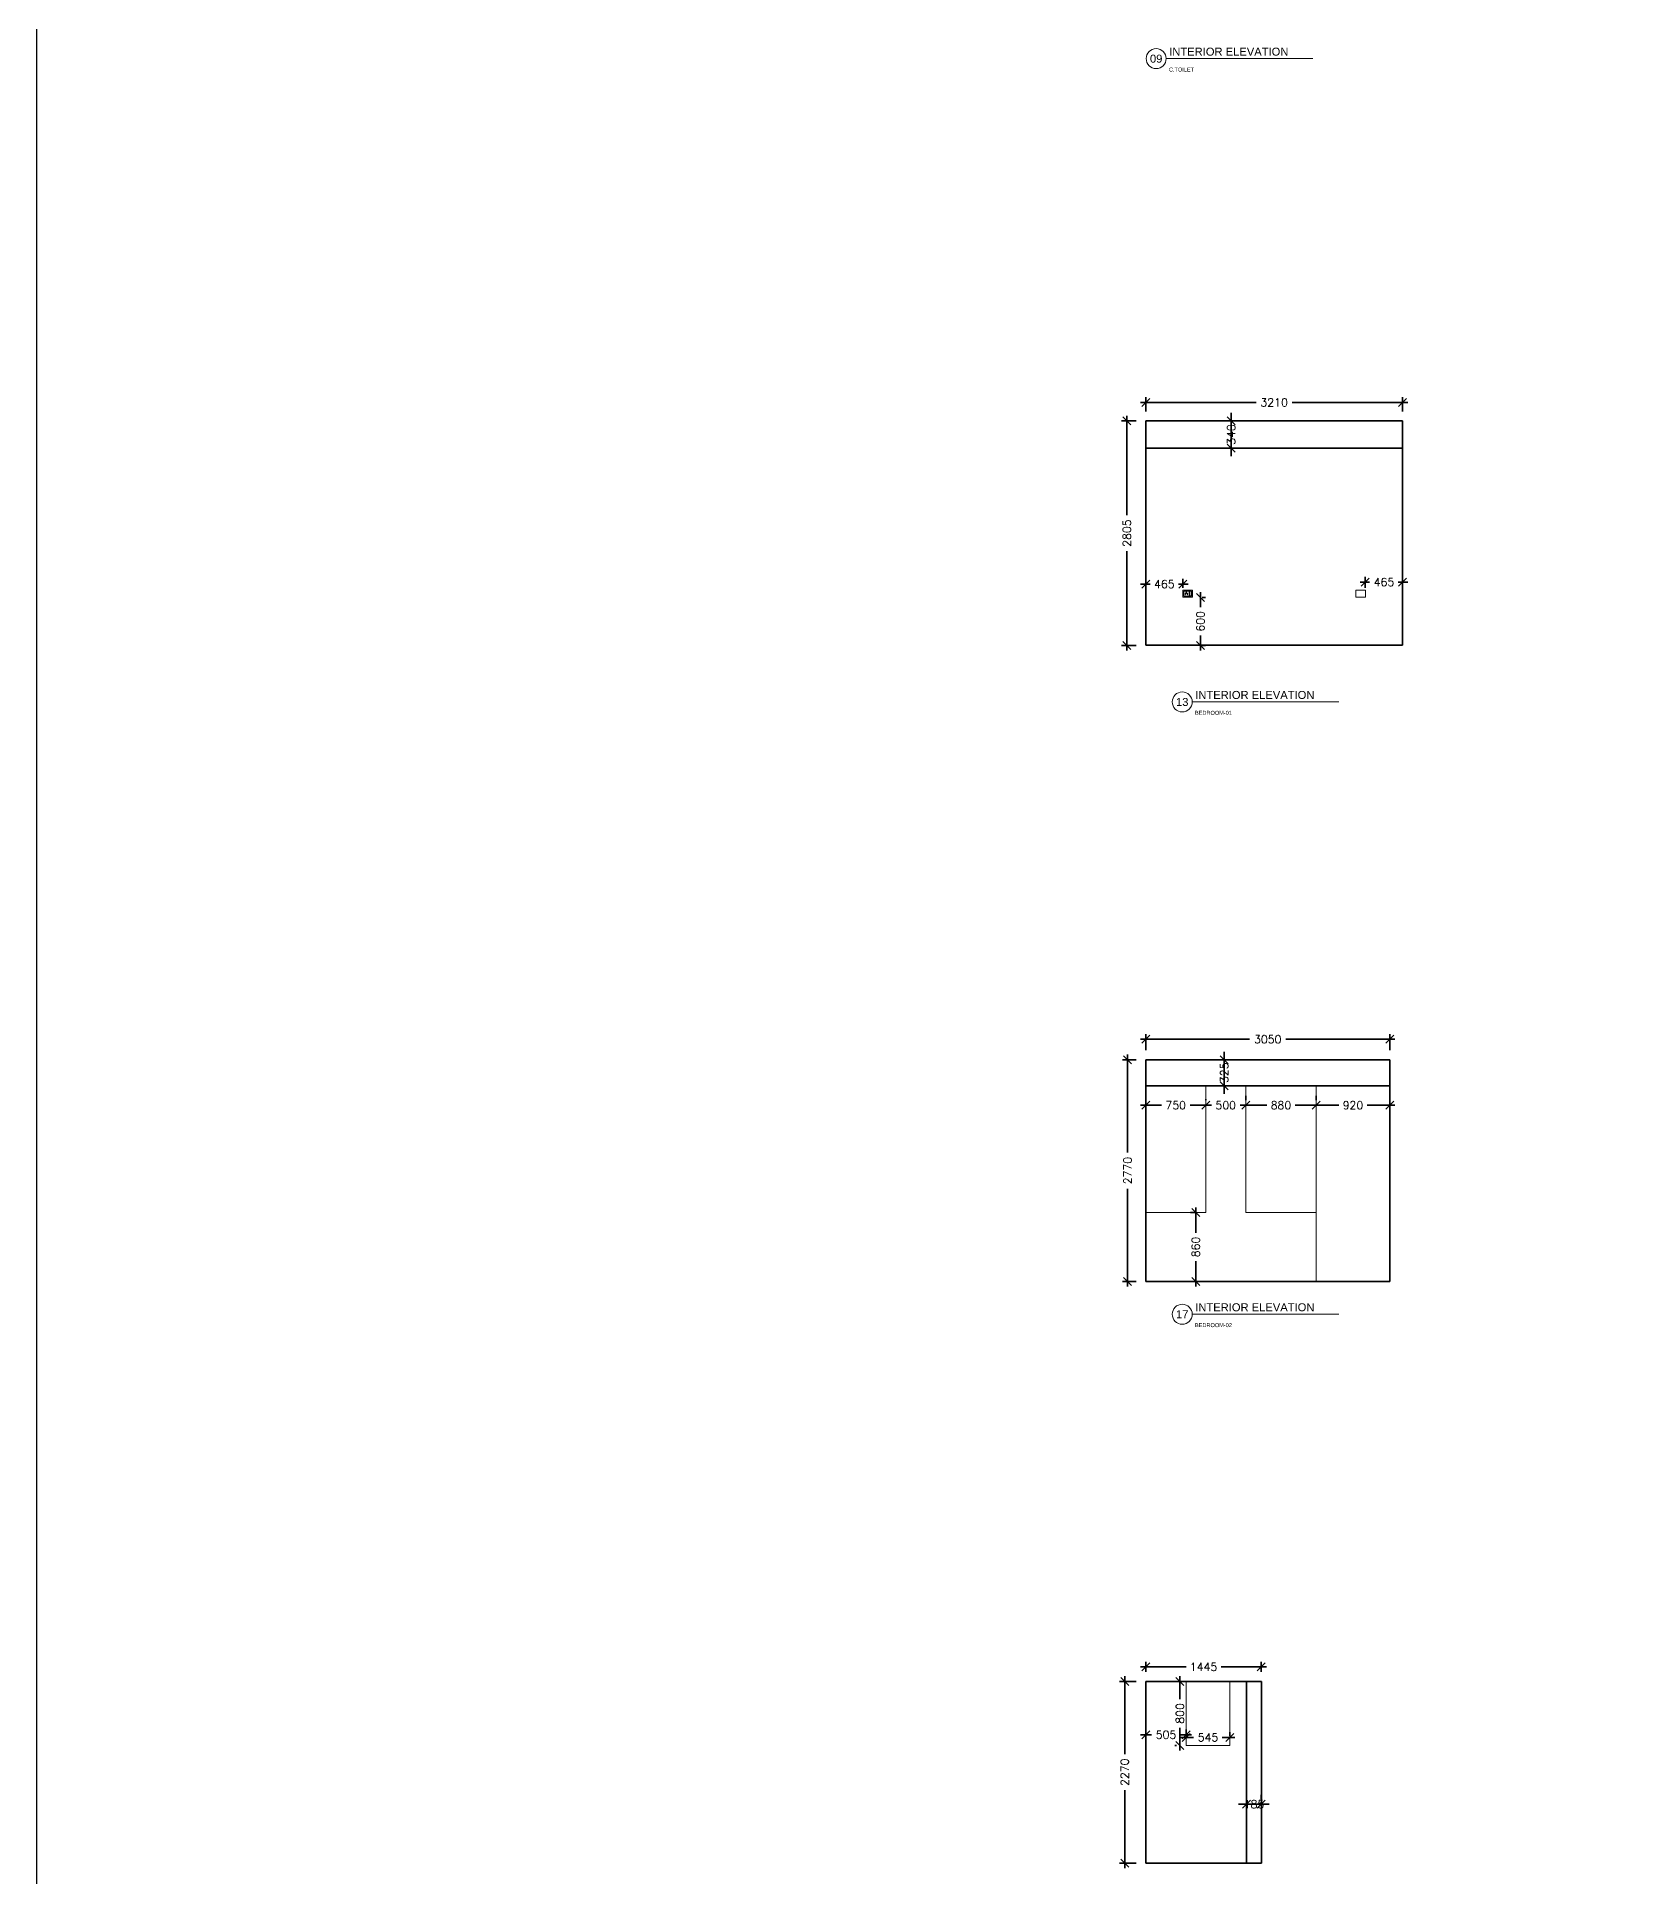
# Model space of a CAD drawing. Header units: millimetres. Extents: x -9330 to 74540, y -13540 to 80317.
# Drawn here: x -9330 to 10427, y 9014 to 32005 of the extents above; entities that cross this region are included whole.
import ezdxf
from ezdxf.enums import TextEntityAlignment as Align

# ---------------------------------------------------------------- set-up
doc = ezdxf.new("R2010")
doc.units = ezdxf.units.MM
for name, color, linetype, lineweight in [('ELIVATION', 255, 'Continuous', 18), ('LS_DR_Door', 34, 'Continuous', 5), ('LS_DR_ELECTRICAL', 1, 'Continuous', 0), ('LS_DR_Elivation', 7, 'Continuous', 35), ('LS_DR_Symbol', 6, 'Continuous', 0), ('LS_DR_Window', 30, 'Continuous', 5)]:
    doc.layers.add(name, color=color, linetype=linetype, lineweight=lineweight)
doc.styles.add('ROMANS', font='romans.shx')
doc.styles.get("Standard").update_dxf_attribs({"font": 'arial.ttf'})
doc.dimstyles.new('MD50', dxfattribs={"dimscale": 50, "dimtxt": 1.9, "dimasz": 1.3, "dimexe": 1.3, "dimexo": 2.38, "dimgap": 1, "dimtad": 1, "dimdec": 0, "dimzin": 3, "dimdsep": 46, "dimtxsty": 'ROMANS', "dimblk": 'OBLIQUE', "dimcen": -1.9, "dimdle": 1.3, "dimclrd": 150, "dimclre": 150, "dimclrt": 256, "dimadec": 0, "dimazin": 0, "dimtfac": 1, "dimtdec": 0, "dimtix": 1, "dimtmove": 2, "dimatfit": 3, "dimfxl": 1, "dimtolj": 1, "dimtzin": 3, "dimarcsym": 0})

# ---------------------------------------------------------------- blocks, each defined once
blk = doc.blocks.new('*U6')
at = {"linetype": 'Continuous'}
blk.add_line((5, 0), (78.33, 0), dxfattribs=at)
blk.add_circle((0, 0), 5, dxfattribs=at)
at = {"color": 7}
blk.add_attdef('88', text='', height=4, dxfattribs=at).set_placement((0, 0), align=Align.MIDDLE_CENTER)
for tag, p, height in [('LABELNAME', (6.5, 1.5), 4), ('DES.LINE.01', (6.37, -3.27), 2), ('DES.LINE.02', (6.37, -6.39), 2)]:
    blk.add_attdef(tag, p, '', height=height, dxfattribs=at)
blk = doc.blocks.new('_Oblique')
at = {"color": 0, "linetype": 'ByBlock', "lineweight": -2}
blk.add_line((-0.5, -0.5), (0.5, 0.5), dxfattribs=at)
blk = doc.blocks.new('*D284')
at = {"layer": 'Defpoints', "color": 0, "ltscale": 0.25, "transparency": 16777216}
for p in [(4533, 27435), (4533, 27204), (7743, 27204)]:
    blk.add_point(p, dxfattribs=at)
at = {"layer": 'LS_DR_Elivation', "color": 5, "ltscale": 0.25, "transparency": 16777216}
for p, q in [((4468, 27435), (5912, 27435)), ((7808, 27435), (6364, 27435))]:
    blk.add_line(p, q, dxfattribs=at)
at = {"layer": 'LS_DR_Elivation', "color": 8, "ltscale": 0.25, "transparency": 16777216}
for p, q in [((4533, 27323), (4533, 27500)), ((7743, 27323), (7743, 27500))]:
    blk.add_line(p, q, dxfattribs=at)
at = {"layer": 'LS_DR_Elivation', "color": 5, "ltscale": 0.25, "transparency": 16777216, "xscale": 100, "yscale": 100, "zscale": 100, "rotation": 180}
blk.add_blockref('_Oblique', (4533, 27435), dxfattribs=at)
at = {"layer": 'LS_DR_Elivation', "color": 5, "ltscale": 0.25, "transparency": 16777216, "xscale": 100, "yscale": 100, "zscale": 100}
blk.add_blockref('_Oblique', (7743, 27435), dxfattribs=at)
at = {"layer": 'LS_DR_Elivation', "color": 1, "ltscale": 0.25, "transparency": 16777216, "insert": (6138, 27435), "char_height": 100, "attachment_point": 5, "style": 'ROMANS'}
blk.add_mtext('\\A1;3210', dxfattribs=at)
blk = doc.blocks.new('*D285')
at = {"layer": 'Defpoints', "color": 0, "ltscale": 0.25, "transparency": 16777216}
for p in [(4533, 27204), (4297, 24399), (4533, 24399)]:
    blk.add_point(p, dxfattribs=at)
at = {"layer": 'LS_DR_Elivation', "color": 8, "ltscale": 0.25, "transparency": 16777216}
for p, q in [((4414, 27204), (4232, 27204)), ((4414, 24399), (4232, 24399))]:
    blk.add_line(p, q, dxfattribs=at)
at = {"layer": 'LS_DR_Elivation', "color": 5, "ltscale": 0.25, "transparency": 16777216}
for p, q in [((4297, 27269), (4297, 26028)), ((4297, 24334), (4297, 25576))]:
    blk.add_line(p, q, dxfattribs=at)
at = {"layer": 'LS_DR_Elivation', "color": 5, "ltscale": 0.25, "transparency": 16777216, "xscale": 100, "yscale": 100, "zscale": 100}
for p, rotation in [((4297, 27204), 90), ((4297, 24399), 270)]:
    blk.add_blockref('_Oblique', p, dxfattribs=dict(at, rotation=rotation))
at = {"layer": 'LS_DR_Elivation', "color": 1, "ltscale": 0.25, "transparency": 16777216, "insert": (4297, 25802), "char_height": 100, "attachment_point": 5, "rotation": 90, "style": 'ROMANS'}
blk.add_mtext('\\A1;2805', dxfattribs=at)
blk = doc.blocks.new('15 amps socket')
at = {"layer": 'ELIVATION', "color": 1}
for p, q in [((27, -46), (30, -46)), ((30, -52), (27, -52)), ((30, -46), (30, -52)), ((52, -46), (49, -46)), ((49, -46), (49, -52)), ((49, -52), (52, -52))]:
    blk.add_line(p, q, dxfattribs=at)
blk.add_lwpolyline([(7, -4), (73, -4), (73, -70), (7, -70)], close=True, dxfattribs=at)
for centre, radius in [((26, -37), 3.64), ((53, -37), 3.04)]:
    blk.add_circle(centre, radius, dxfattribs=at)
for centre, radius, start, end in [((27, -49), 3.35, 85.0209, 274.9791), ((39, -22), 6.07, 298.955, 241.045), ((39, -30), 3.59, 144.944, 35.056), ((52, -49), 3.35, 265.0209, 94.9791)]:
    blk.add_arc(centre, radius, start, end, dxfattribs=at)
blk = doc.blocks.new('SWITCH')
at = {"layer": 'LS_DR_ELECTRICAL', "ltscale": 0.25}
for p, q in [((533533, 100225), (533505, 100225)), ((533505, 100159), (533505, 100225)), ((533533, 100159), (533505, 100159)), ((533529, 100221), (533509, 100221)), ((533509, 100163), (533509, 100221)), ((533529, 100163), (533509, 100163)), ((533529, 100221), (533529, 100163)), ((533533, 100225), (533533, 100159))]:
    blk.add_line(p, q, dxfattribs=at)
blk = doc.blocks.new('*D289')
at = {"layer": 'Defpoints', "color": 0, "ltscale": 0.25, "transparency": 16777216}
for p in [(5602, 27204), (5602, 27204), (5602, 26864)]:
    blk.add_point(p, dxfattribs=at)
at = {"layer": 'LS_DR_Elivation', "color": 8, "ltscale": 0.25, "transparency": 16777216}
for p, q in [((5483, 27204), (5537, 27204)), ((5483, 26864), (5537, 26864))]:
    blk.add_line(p, q, dxfattribs=at)
at = {"layer": 'LS_DR_Elivation', "color": 5, "ltscale": 0.25, "transparency": 16777216}
for p, q in [((5602, 27204), (5602, 27304)), ((5602, 26864), (5602, 27204)), ((5602, 26864), (5602, 26764))]:
    blk.add_line(p, q, dxfattribs=at)
at = {"layer": 'LS_DR_Elivation', "color": 5, "ltscale": 0.25, "transparency": 16777216, "xscale": 100, "yscale": 100, "zscale": 100}
for p, rotation in [((5602, 27204), 270), ((5602, 26864), 90)]:
    blk.add_blockref('_Oblique', p, dxfattribs=dict(at, rotation=rotation))
at = {"layer": 'LS_DR_Elivation', "color": 1, "ltscale": 0.25, "transparency": 16777216, "insert": (5602, 27034), "char_height": 100, "attachment_point": 5, "rotation": 90, "style": 'ROMANS'}
blk.add_mtext('\\A1;340', dxfattribs=at)
blk = doc.blocks.new('*D290')
at = {"layer": 'Defpoints', "color": 0, "ltscale": 0.25, "transparency": 16777216}
for p in [(4533, 25165), (4533, 24999), (4998, 24999)]:
    blk.add_point(p, dxfattribs=at)
at = {"layer": 'LS_DR_Elivation', "color": 5, "ltscale": 0.25, "transparency": 16777216}
for p, q in [((4468, 25165), (4587, 25165)), ((5063, 25165), (4944, 25165))]:
    blk.add_line(p, q, dxfattribs=at)
at = {"layer": 'LS_DR_Elivation', "color": 8, "ltscale": 0.25, "transparency": 16777216}
for p, q in [((4533, 25118), (4533, 25230)), ((4998, 25118), (4998, 25230))]:
    blk.add_line(p, q, dxfattribs=at)
at = {"layer": 'LS_DR_Elivation', "color": 5, "ltscale": 0.25, "transparency": 16777216, "xscale": 100, "yscale": 100, "zscale": 100, "rotation": 180}
blk.add_blockref('_Oblique', (4533, 25165), dxfattribs=at)
at = {"layer": 'LS_DR_Elivation', "color": 5, "ltscale": 0.25, "transparency": 16777216, "xscale": 100, "yscale": 100, "zscale": 100}
blk.add_blockref('_Oblique', (4998, 25165), dxfattribs=at)
at = {"layer": 'LS_DR_Elivation', "color": 1, "ltscale": 0.25, "transparency": 16777216, "insert": (4766, 25165), "char_height": 100, "attachment_point": 5, "style": 'ROMANS'}
blk.add_mtext('\\A1;465', dxfattribs=at)
blk = doc.blocks.new('*D291')
at = {"layer": 'Defpoints', "color": 0, "ltscale": 0.25, "transparency": 16777216}
for p in [(5118, 24999), (5118, 24399), (5217, 24399)]:
    blk.add_point(p, dxfattribs=at)
at = {"layer": 'LS_DR_Elivation', "color": 5, "ltscale": 0.25, "transparency": 16777216}
for p, q in [((5217, 25064), (5217, 24876)), ((5217, 24334), (5217, 24523))]:
    blk.add_line(p, q, dxfattribs=at)
at = {"layer": 'LS_DR_Elivation', "color": 8, "ltscale": 0.25, "transparency": 16777216}
for p, q in [((5237, 24999), (5282, 24999)), ((5237, 24399), (5282, 24399))]:
    blk.add_line(p, q, dxfattribs=at)
at = {"layer": 'LS_DR_Elivation', "color": 5, "ltscale": 0.25, "transparency": 16777216, "xscale": 100, "yscale": 100, "zscale": 100}
for p, rotation in [((5217, 24999), 90), ((5217, 24399), 270)]:
    blk.add_blockref('_Oblique', p, dxfattribs=dict(at, rotation=rotation))
at = {"layer": 'LS_DR_Elivation', "color": 1, "ltscale": 0.25, "transparency": 16777216, "insert": (5217, 24699), "char_height": 100, "attachment_point": 5, "rotation": 90, "style": 'ROMANS'}
blk.add_mtext('\\A1;600', dxfattribs=at)
blk = doc.blocks.new('*D292')
at = {"layer": 'Defpoints', "color": 0, "ltscale": 0.25, "transparency": 16777216}
for p in [(7743, 25190), (7278, 24999), (7743, 24999)]:
    blk.add_point(p, dxfattribs=at)
at = {"layer": 'LS_DR_Elivation', "color": 5, "ltscale": 0.25, "transparency": 16777216}
for p, q in [((7213, 25190), (7332, 25190)), ((7808, 25190), (7689, 25190))]:
    blk.add_line(p, q, dxfattribs=at)
at = {"layer": 'LS_DR_Elivation', "color": 8, "ltscale": 0.25, "transparency": 16777216}
for p, q in [((7278, 25118), (7278, 25255)), ((7743, 25118), (7743, 25255))]:
    blk.add_line(p, q, dxfattribs=at)
at = {"layer": 'LS_DR_Elivation', "color": 5, "ltscale": 0.25, "transparency": 16777216, "xscale": 100, "yscale": 100, "zscale": 100, "rotation": 180}
blk.add_blockref('_Oblique', (7278, 25190), dxfattribs=at)
at = {"layer": 'LS_DR_Elivation', "color": 5, "ltscale": 0.25, "transparency": 16777216, "xscale": 100, "yscale": 100, "zscale": 100}
blk.add_blockref('_Oblique', (7743, 25190), dxfattribs=at)
at = {"layer": 'LS_DR_Elivation', "color": 1, "ltscale": 0.25, "transparency": 16777216, "insert": (7511, 25190), "char_height": 100, "attachment_point": 5, "style": 'ROMANS'}
blk.add_mtext('\\A1;465', dxfattribs=at)
blk = doc.blocks.new('*D279')
at = {"layer": 'Defpoints', "color": 0, "ltscale": 0.25, "transparency": 16777216}
for p in [(7583, 19475), (4533, 19219), (7583, 19219)]:
    blk.add_point(p, dxfattribs=at)
at = {"layer": 'LS_DR_Elivation', "color": 5, "ltscale": 0.25, "transparency": 16777216}
for p, q in [((4468, 19475), (5832, 19475)), ((7648, 19475), (6284, 19475))]:
    blk.add_line(p, q, dxfattribs=at)
at = {"layer": 'LS_DR_Elivation', "color": 8, "ltscale": 0.25, "transparency": 16777216}
for p, q in [((4533, 19338), (4533, 19540)), ((7583, 19338), (7583, 19540))]:
    blk.add_line(p, q, dxfattribs=at)
at = {"layer": 'LS_DR_Elivation', "color": 5, "ltscale": 0.25, "transparency": 16777216, "xscale": 100, "yscale": 100, "zscale": 100, "rotation": 180}
blk.add_blockref('_Oblique', (4533, 19475), dxfattribs=at)
at = {"layer": 'LS_DR_Elivation', "color": 5, "ltscale": 0.25, "transparency": 16777216, "xscale": 100, "yscale": 100, "zscale": 100}
blk.add_blockref('_Oblique', (7583, 19475), dxfattribs=at)
at = {"layer": 'LS_DR_Elivation', "color": 1, "ltscale": 0.25, "transparency": 16777216, "insert": (6058, 19475), "char_height": 100, "attachment_point": 5, "style": 'ROMANS'}
blk.add_mtext('\\A1;3050', dxfattribs=at)
blk = doc.blocks.new('*D280')
at = {"layer": 'Defpoints', "color": 0, "ltscale": 0.25, "transparency": 16777216}
for p in [(4533, 19219), (4306, 16449), (4533, 16449)]:
    blk.add_point(p, dxfattribs=at)
at = {"layer": 'LS_DR_Elivation', "color": 8, "ltscale": 0.25, "transparency": 16777216}
for p, q in [((4414, 19219), (4241, 19219)), ((4414, 16449), (4241, 16449))]:
    blk.add_line(p, q, dxfattribs=at)
at = {"layer": 'LS_DR_Elivation', "color": 5, "ltscale": 0.25, "transparency": 16777216}
for p, q in [((4306, 19284), (4306, 18061)), ((4306, 16384), (4306, 17608))]:
    blk.add_line(p, q, dxfattribs=at)
at = {"layer": 'LS_DR_Elivation', "color": 5, "ltscale": 0.25, "transparency": 16777216, "xscale": 100, "yscale": 100, "zscale": 100}
for p, rotation in [((4306, 19219), 90), ((4306, 16449), 270)]:
    blk.add_blockref('_Oblique', p, dxfattribs=dict(at, rotation=rotation))
at = {"layer": 'LS_DR_Elivation', "color": 1, "ltscale": 0.25, "transparency": 16777216, "insert": (4306, 17834), "char_height": 100, "attachment_point": 5, "rotation": 90, "style": 'ROMANS'}
blk.add_mtext('\\A1;2770', dxfattribs=at)
blk = doc.blocks.new('*D246')
at = {"layer": 'Defpoints', "color": 0, "ltscale": 0.25, "transparency": 16777216}
for p in [(5515, 19219), (5515, 19219), (5515, 18894)]:
    blk.add_point(p, dxfattribs=at)
at = {"layer": 'LS_DR_Elivation', "color": 5, "ltscale": 0.25, "transparency": 16777216}
for p, q in [((5515, 19219), (5515, 19319)), ((5515, 18894), (5515, 19219)), ((5515, 18894), (5515, 18794))]:
    blk.add_line(p, q, dxfattribs=at)
at = {"layer": 'LS_DR_Elivation', "color": 8, "ltscale": 0.25, "transparency": 16777216}
for p, q in [((5396, 19219), (5450, 19219)), ((5396, 18894), (5450, 18894))]:
    blk.add_line(p, q, dxfattribs=at)
at = {"layer": 'LS_DR_Elivation', "color": 5, "ltscale": 0.25, "transparency": 16777216, "xscale": 100, "yscale": 100, "zscale": 100}
for p, rotation in [((5515, 19219), 270), ((5515, 18894), 90)]:
    blk.add_blockref('_Oblique', p, dxfattribs=dict(at, rotation=rotation))
at = {"layer": 'LS_DR_Elivation', "color": 1, "ltscale": 0.25, "transparency": 16777216, "insert": (5515, 19057), "char_height": 100, "attachment_point": 5, "rotation": 90, "style": 'ROMANS'}
blk.add_mtext('\\A1;325', dxfattribs=at)
blk = doc.blocks.new('*D247')
at = {"layer": 'Defpoints', "color": 0, "ltscale": 0.25, "transparency": 16777216}
for p in [(5283, 18651), (4533, 18608), (5283, 18608)]:
    blk.add_point(p, dxfattribs=at)
at = {"layer": 'LS_DR_Elivation', "color": 5, "ltscale": 0.25, "transparency": 16777216}
for p, q in [((4468, 18651), (4730, 18651)), ((5348, 18651), (5087, 18651))]:
    blk.add_line(p, q, dxfattribs=at)
at = {"layer": 'LS_DR_Elivation', "color": 8, "ltscale": 0.25, "transparency": 16777216}
for p, q in [((4533, 18727), (4533, 18716)), ((5283, 18727), (5283, 18716))]:
    blk.add_line(p, q, dxfattribs=at)
at = {"layer": 'LS_DR_Elivation', "color": 5, "ltscale": 0.25, "transparency": 16777216, "xscale": 100, "yscale": 100, "zscale": 100, "rotation": 180}
blk.add_blockref('_Oblique', (4533, 18651), dxfattribs=at)
at = {"layer": 'LS_DR_Elivation', "color": 5, "ltscale": 0.25, "transparency": 16777216, "xscale": 100, "yscale": 100, "zscale": 100}
blk.add_blockref('_Oblique', (5283, 18651), dxfattribs=at)
at = {"layer": 'LS_DR_Elivation', "color": 1, "ltscale": 0.25, "transparency": 16777216, "insert": (4908, 18651), "char_height": 100, "attachment_point": 5, "style": 'ROMANS'}
blk.add_mtext('\\A1;750', dxfattribs=at)
blk = doc.blocks.new('*D248')
at = {"layer": 'Defpoints', "color": 0, "ltscale": 0.25, "transparency": 16777216}
for p in [(5783, 18651), (5783, 18651), (5283, 18608)]:
    blk.add_point(p, dxfattribs=at)
at = {"layer": 'LS_DR_Elivation', "color": 5, "ltscale": 0.25, "transparency": 16777216}
for p, q in [((5218, 18651), (5355, 18651)), ((5848, 18651), (5712, 18651))]:
    blk.add_line(p, q, dxfattribs=at)
at = {"layer": 'LS_DR_Elivation', "color": 8, "ltscale": 0.25, "transparency": 16777216}
for p, q in [((5283, 18727), (5283, 18716)), ((5783, 18770), (5783, 18716))]:
    blk.add_line(p, q, dxfattribs=at)
at = {"layer": 'LS_DR_Elivation', "color": 5, "ltscale": 0.25, "transparency": 16777216, "xscale": 100, "yscale": 100, "zscale": 100, "rotation": 180}
blk.add_blockref('_Oblique', (5283, 18651), dxfattribs=at)
at = {"layer": 'LS_DR_Elivation', "color": 5, "ltscale": 0.25, "transparency": 16777216, "xscale": 100, "yscale": 100, "zscale": 100}
blk.add_blockref('_Oblique', (5783, 18651), dxfattribs=at)
at = {"layer": 'LS_DR_Elivation', "color": 1, "ltscale": 0.25, "transparency": 16777216, "insert": (5533, 18651), "char_height": 100, "attachment_point": 5, "style": 'ROMANS'}
blk.add_mtext('\\A1;500', dxfattribs=at)
blk = doc.blocks.new('*D249')
at = {"layer": 'Defpoints', "color": 0, "ltscale": 0.25, "transparency": 16777216}
for p in [(5783, 18651), (6663, 18651), (6663, 18651)]:
    blk.add_point(p, dxfattribs=at)
at = {"layer": 'LS_DR_Elivation', "color": 5, "ltscale": 0.25, "transparency": 16777216}
for p, q in [((5718, 18651), (6045, 18651)), ((6728, 18651), (6402, 18651))]:
    blk.add_line(p, q, dxfattribs=at)
at = {"layer": 'LS_DR_Elivation', "color": 8, "ltscale": 0.25, "transparency": 16777216}
for p, q in [((5783, 18770), (5783, 18716)), ((6663, 18770), (6663, 18716))]:
    blk.add_line(p, q, dxfattribs=at)
at = {"layer": 'LS_DR_Elivation', "color": 5, "ltscale": 0.25, "transparency": 16777216, "xscale": 100, "yscale": 100, "zscale": 100, "rotation": 180}
blk.add_blockref('_Oblique', (5783, 18651), dxfattribs=at)
at = {"layer": 'LS_DR_Elivation', "color": 5, "ltscale": 0.25, "transparency": 16777216, "xscale": 100, "yscale": 100, "zscale": 100}
blk.add_blockref('_Oblique', (6663, 18651), dxfattribs=at)
at = {"layer": 'LS_DR_Elivation', "color": 1, "ltscale": 0.25, "transparency": 16777216, "insert": (6223, 18651), "char_height": 100, "attachment_point": 5, "style": 'ROMANS'}
blk.add_mtext('\\A1;880', dxfattribs=at)
blk = doc.blocks.new('*D250')
at = {"layer": 'Defpoints', "color": 0, "ltscale": 0.25, "transparency": 16777216}
for p in [(6663, 18651), (7583, 18651), (7583, 18651)]:
    blk.add_point(p, dxfattribs=at)
at = {"layer": 'LS_DR_Elivation', "color": 5, "ltscale": 0.25, "transparency": 16777216}
for p, q in [((6598, 18651), (6945, 18651)), ((7648, 18651), (7302, 18651))]:
    blk.add_line(p, q, dxfattribs=at)
at = {"layer": 'LS_DR_Elivation', "color": 8, "ltscale": 0.25, "transparency": 16777216}
for p, q in [((6663, 18770), (6663, 18716)), ((7583, 18770), (7583, 18716))]:
    blk.add_line(p, q, dxfattribs=at)
at = {"layer": 'LS_DR_Elivation', "color": 5, "ltscale": 0.25, "transparency": 16777216, "xscale": 100, "yscale": 100, "zscale": 100, "rotation": 180}
blk.add_blockref('_Oblique', (6663, 18651), dxfattribs=at)
at = {"layer": 'LS_DR_Elivation', "color": 5, "ltscale": 0.25, "transparency": 16777216, "xscale": 100, "yscale": 100, "zscale": 100}
blk.add_blockref('_Oblique', (7583, 18651), dxfattribs=at)
at = {"layer": 'LS_DR_Elivation', "color": 1, "ltscale": 0.25, "transparency": 16777216, "insert": (7123, 18651), "char_height": 100, "attachment_point": 5, "style": 'ROMANS'}
blk.add_mtext('\\A1;920', dxfattribs=at)
blk = doc.blocks.new('*D251')
at = {"layer": 'Defpoints', "color": 0, "ltscale": 0.25, "transparency": 16777216}
for p in [(5283, 17309), (5158, 16449), (5283, 16449)]:
    blk.add_point(p, dxfattribs=at)
at = {"layer": 'LS_DR_Elivation', "color": 8, "ltscale": 0.25, "transparency": 16777216}
for p, q in [((5164, 17309), (5093, 17309)), ((5164, 16449), (5093, 16449))]:
    blk.add_line(p, q, dxfattribs=at)
at = {"layer": 'LS_DR_Elivation', "color": 5, "ltscale": 0.25, "transparency": 16777216}
for p, q in [((5158, 17374), (5158, 17058)), ((5158, 16384), (5158, 16701))]:
    blk.add_line(p, q, dxfattribs=at)
at = {"layer": 'LS_DR_Elivation', "color": 5, "ltscale": 0.25, "transparency": 16777216, "xscale": 100, "yscale": 100, "zscale": 100}
for p, rotation in [((5158, 17309), 90), ((5158, 16449), 270)]:
    blk.add_blockref('_Oblique', p, dxfattribs=dict(at, rotation=rotation))
at = {"layer": 'LS_DR_Elivation', "color": 1, "ltscale": 0.25, "transparency": 16777216, "insert": (5158, 16879), "char_height": 100, "attachment_point": 5, "rotation": 90, "style": 'ROMANS'}
blk.add_mtext('\\A1;860', dxfattribs=at)
blk = doc.blocks.new('*D303')
at = {"layer": 'Defpoints', "color": 0, "ltscale": 0.25, "transparency": 16777216}
for p in [(5978, 11631), (4533, 11449), (5978, 11449)]:
    blk.add_point(p, dxfattribs=at)
at = {"layer": 'LS_DR_Elivation', "color": 5, "ltscale": 0.25, "transparency": 16777216}
for p, q in [((4468, 11631), (5037, 11631)), ((6043, 11631), (5475, 11631))]:
    blk.add_line(p, q, dxfattribs=at)
at = {"layer": 'LS_DR_Elivation', "color": 8, "ltscale": 0.25, "transparency": 16777216}
for p, q in [((4533, 11568), (4533, 11696)), ((5978, 11568), (5978, 11696))]:
    blk.add_line(p, q, dxfattribs=at)
at = {"layer": 'LS_DR_Elivation', "color": 5, "ltscale": 0.25, "transparency": 16777216, "xscale": 100, "yscale": 100, "zscale": 100, "rotation": 180}
blk.add_blockref('_Oblique', (4533, 11631), dxfattribs=at)
at = {"layer": 'LS_DR_Elivation', "color": 5, "ltscale": 0.25, "transparency": 16777216, "xscale": 100, "yscale": 100, "zscale": 100}
blk.add_blockref('_Oblique', (5978, 11631), dxfattribs=at)
at = {"layer": 'LS_DR_Elivation', "color": 1, "ltscale": 0.25, "transparency": 16777216, "insert": (5256, 11631), "char_height": 100, "attachment_point": 5, "style": 'ROMANS'}
blk.add_mtext('\\A1;1445', dxfattribs=at)
blk = doc.blocks.new('*D304')
at = {"layer": 'Defpoints', "color": 0, "ltscale": 0.25, "transparency": 16777216}
for p in [(4270, 11449), (4533, 11449), (4533, 9179)]:
    blk.add_point(p, dxfattribs=at)
at = {"layer": 'LS_DR_Elivation', "color": 5, "ltscale": 0.25, "transparency": 16777216}
for p, q in [((4270, 11514), (4270, 10541)), ((4270, 9114), (4270, 10088))]:
    blk.add_line(p, q, dxfattribs=at)
at = {"layer": 'LS_DR_Elivation', "color": 8, "ltscale": 0.25, "transparency": 16777216}
for p, q in [((4414, 11449), (4205, 11449)), ((4414, 9179), (4205, 9179))]:
    blk.add_line(p, q, dxfattribs=at)
at = {"layer": 'LS_DR_Elivation', "color": 5, "ltscale": 0.25, "transparency": 16777216, "xscale": 100, "yscale": 100, "zscale": 100}
for p, rotation in [((4270, 11449), 90), ((4270, 9179), 270)]:
    blk.add_blockref('_Oblique', p, dxfattribs=dict(at, rotation=rotation))
at = {"layer": 'LS_DR_Elivation', "color": 1, "ltscale": 0.25, "transparency": 16777216, "insert": (4270, 10314), "char_height": 100, "attachment_point": 5, "rotation": 90, "style": 'ROMANS'}
blk.add_mtext('\\A1;2270', dxfattribs=at)
blk = doc.blocks.new('*D199')
at = {"layer": 'Defpoints', "color": 0, "ltscale": 0.25, "transparency": 16777216}
for p in [(5793, 9914), (5793, 9914), (5978, 9914)]:
    blk.add_point(p, dxfattribs=at)
at = {"layer": 'LS_DR_Elivation', "color": 5, "ltscale": 0.25, "transparency": 16777216}
for p, q in [((5793, 9914), (5693, 9914)), ((5978, 9914), (5793, 9914)), ((5978, 9914), (6078, 9914))]:
    blk.add_line(p, q, dxfattribs=at)
at = {"layer": 'LS_DR_Elivation', "color": 8, "ltscale": 0.25, "transparency": 16777216}
for p, q in [((5793, 10033), (5793, 9979)), ((5978, 10033), (5978, 9979))]:
    blk.add_line(p, q, dxfattribs=at)
at = {"layer": 'LS_DR_Elivation', "color": 5, "ltscale": 0.25, "transparency": 16777216, "xscale": 100, "yscale": 100, "zscale": 100}
blk.add_blockref('_Oblique', (5793, 9914), dxfattribs=at)
at = {"layer": 'LS_DR_Elivation', "color": 5, "ltscale": 0.25, "transparency": 16777216, "xscale": 100, "yscale": 100, "zscale": 100, "rotation": 180}
blk.add_blockref('_Oblique', (5978, 9914), dxfattribs=at)
at = {"layer": 'LS_DR_Elivation', "color": 1, "ltscale": 0.25, "transparency": 16777216, "insert": (5886, 9914), "char_height": 100, "attachment_point": 5, "style": 'ROMANS'}
blk.add_mtext('\\A1;185', dxfattribs=at)
blk = doc.blocks.new('*D200')
at = {"layer": 'Defpoints', "color": 0, "ltscale": 0.25, "transparency": 16777216}
for p in [(4533, 10677), (5038, 10783), (5038, 10677)]:
    blk.add_point(p, dxfattribs=at)
at = {"layer": 'LS_DR_Elivation', "color": 8, "ltscale": 0.25, "transparency": 16777216}
for p, q in [((4533, 10796), (4533, 10848)), ((5038, 10796), (5038, 10848))]:
    blk.add_line(p, q, dxfattribs=at)
at = {"layer": 'LS_DR_Elivation', "color": 5, "ltscale": 0.25, "transparency": 16777216}
for p, q in [((4468, 10783), (4607, 10783)), ((5103, 10783), (4964, 10783))]:
    blk.add_line(p, q, dxfattribs=at)
at = {"layer": 'LS_DR_Elivation', "color": 5, "ltscale": 0.25, "transparency": 16777216, "xscale": 100, "yscale": 100, "zscale": 100, "rotation": 180}
blk.add_blockref('_Oblique', (4533, 10783), dxfattribs=at)
at = {"layer": 'LS_DR_Elivation', "color": 5, "ltscale": 0.25, "transparency": 16777216, "xscale": 100, "yscale": 100, "zscale": 100}
blk.add_blockref('_Oblique', (5038, 10783), dxfattribs=at)
at = {"layer": 'LS_DR_Elivation', "color": 1, "ltscale": 0.25, "transparency": 16777216, "insert": (4786, 10783), "char_height": 100, "attachment_point": 5, "style": 'ROMANS'}
blk.add_mtext('\\A1;505', dxfattribs=at)
blk = doc.blocks.new('*D201')
at = {"layer": 'Defpoints', "color": 0, "ltscale": 0.25, "transparency": 16777216}
for p in [(5038, 10649), (5583, 10750), (5583, 10649)]:
    blk.add_point(p, dxfattribs=at)
at = {"layer": 'LS_DR_Elivation', "color": 8, "ltscale": 0.25, "transparency": 16777216}
for p, q in [((5038, 10768), (5038, 10815)), ((5583, 10768), (5583, 10815))]:
    blk.add_line(p, q, dxfattribs=at)
at = {"layer": 'LS_DR_Elivation', "color": 5, "ltscale": 0.25, "transparency": 16777216}
for p, q in [((4973, 10750), (5132, 10750)), ((5648, 10750), (5489, 10750))]:
    blk.add_line(p, q, dxfattribs=at)
at = {"layer": 'LS_DR_Elivation', "color": 5, "ltscale": 0.25, "transparency": 16777216, "xscale": 100, "yscale": 100, "zscale": 100, "rotation": 180}
blk.add_blockref('_Oblique', (5038, 10750), dxfattribs=at)
at = {"layer": 'LS_DR_Elivation', "color": 5, "ltscale": 0.25, "transparency": 16777216, "xscale": 100, "yscale": 100, "zscale": 100}
blk.add_blockref('_Oblique', (5583, 10750), dxfattribs=at)
at = {"layer": 'LS_DR_Elivation', "color": 1, "ltscale": 0.25, "transparency": 16777216, "insert": (5311, 10750), "char_height": 100, "attachment_point": 5, "style": 'ROMANS'}
blk.add_mtext('\\A1;545', dxfattribs=at)
blk = doc.blocks.new('*D202')
at = {"layer": 'Defpoints', "color": 0, "ltscale": 0.25, "transparency": 16777216}
for p in [(4961, 11449), (5038, 11449), (5038, 10649)]:
    blk.add_point(p, dxfattribs=at)
at = {"layer": 'LS_DR_Elivation', "color": 5, "ltscale": 0.25, "transparency": 16777216}
for p, q in [((4961, 11514), (4961, 11228)), ((4961, 10584), (4961, 10871))]:
    blk.add_line(p, q, dxfattribs=at)
at = {"layer": 'LS_DR_Elivation', "color": 8, "ltscale": 0.25, "transparency": 16777216}
for p, q in [((4919, 11449), (4896, 11449)), ((4919, 10649), (4896, 10649))]:
    blk.add_line(p, q, dxfattribs=at)
at = {"layer": 'LS_DR_Elivation', "color": 5, "ltscale": 0.25, "transparency": 16777216, "xscale": 100, "yscale": 100, "zscale": 100}
for p, rotation in [((4961, 11449), 90), ((4961, 10649), 270)]:
    blk.add_blockref('_Oblique', p, dxfattribs=dict(at, rotation=rotation))
at = {"layer": 'LS_DR_Elivation', "color": 1, "ltscale": 0.25, "transparency": 16777216, "insert": (4961, 11049), "char_height": 100, "attachment_point": 5, "rotation": 90, "style": 'ROMANS'}
blk.add_mtext('\\A1;800', dxfattribs=at)

msp = doc.modelspace()

# ---------------------------------------------------------------- linework, layer by layer
msp.add_lwpolyline([(-9330.2, 80316.8), (74539.8, 80316.8), (74539.8, -13540.1), (-9330.2, -13540.1)], close=True)
at = {"layer": 'LS_DR_Door', "ltscale": 0.25}
msp.add_line((6663.2, 18894.5), (6663.2, 16449.5), dxfattribs=at)
at = {"layer": 'LS_DR_ELECTRICAL', "ltscale": 0.25}
for points in [[(4998.2, 24999.5), (5118.2, 24999.5), (5118.2, 25089.5), (4998.2, 25089.5)], [(4998.2, 24999.5), (5118.2, 24999.5), (5118.2, 25089.5), (4998.2, 25089.5)], [(4998.2, 24999.5), (5118.2, 24999.5), (5118.2, 25089.5), (4998.2, 25089.5)], [(4998.2, 24999.5), (5118.2, 24999.5), (5118.2, 25089.5), (4998.2, 25089.5)], [(7158.2, 24999.5), (7278.2, 24999.5), (7278.2, 25089.5), (7158.2, 25089.5)], [(7158.2, 24999.5), (7278.2, 24999.5), (7278.2, 25089.5), (7158.2, 25089.5)], [(7158.2, 24999.5), (7278.2, 24999.5), (7278.2, 25089.5), (7158.2, 25089.5)], [(7158.2, 24999.5), (7278.2, 24999.5), (7278.2, 25089.5), (7158.2, 25089.5)]]:
    msp.add_lwpolyline(points, close=True, dxfattribs=at)
at = {"layer": 'LS_DR_Elivation', "color": 9, "ltscale": 0.25, "true_color": 0xc7c8ca}
for p, q in [((4533.2, 24434.5), (4533.2, 27204.5)), ((4533.2, 24399.5), (4533.2, 27204.5)), ((4533.2, 27204.5), (7743.2, 27204.5)), ((7743.2, 27204.5), (7743.2, 24399.5)), ((4533.2, 26864.5), (7743.2, 26864.5)), ((4533.2, 24399.5), (7743.2, 24399.5)), ((4533.2, 16449.5), (4533.2, 19219.5)), ((4533.2, 19219.5), (7583.2, 19219.5)), ((7583.2, 19219.5), (7583.2, 16449.5)), ((4533.2, 18894.5), (7583.2, 18894.5)), ((4533.2, 16449.5), (7583.2, 16449.5)), ((4533.2, 9179.5), (4533.2, 11449.5)), ((4533.2, 11449.5), (5978.2, 11449.5)), ((5793.2, 11449.5), (5793.2, 9179.5)), ((5978.2, 11449.5), (5978.2, 9179.5)), ((4533.2, 9179.5), (5978.2, 9179.5))]:
    msp.add_line(p, q, dxfattribs=at)
at = {"layer": 'LS_DR_Window', "ltscale": 0.25}
for p, q in [((5283.2, 17309.5), (5283.2, 18894.5)), ((5783.2, 17309.5), (5783.2, 18894.5)), ((4533.2, 17309.5), (5283.2, 17309.5)), ((5783.2, 17309.5), (6663.2, 17309.5)), ((5038.2, 10649.5), (5038.2, 11449.5)), ((5583.2, 11449.5), (5583.2, 10649.5)), ((5038.2, 10649.5), (5583.2, 10649.5))]:
    msp.add_line(p, q, dxfattribs=at)

# ---------------------------------------------------------------- block references
at = {"layer": 'LS_DR_ELECTRICAL', "ltscale": 0.25}
for name, p in [('15 amps socket', (5001.5, 25082)), ('15 amps socket', (5001.5, 25082)), ('15 amps socket', (5001.5, 25082)), ('15 amps socket', (5001.5, 25082)), ('SWITCH', (-528429.8, -75146.9)), ('SWITCH', (-528429.8, -75146.9)), ('SWITCH', (-528429.8, -75146.9)), ('SWITCH', (-528429.8, -75146.9))]:
    msp.add_blockref(name, p, dxfattribs=at)
at = {"layer": 'LS_DR_Symbol', "ltscale": 0.25}
ref = msp.add_blockref('*U6', (4663.6, 31732), dxfattribs=dict(at, xscale=25, yscale=25, zscale=25))
ref.add_attrib('88', '09', dxfattribs={"layer": '0', "color": 7, "height": 100}).set_placement((4663.6, 31732), align=Align.MIDDLE_CENTER)
ref.add_attrib('LABELNAME', 'INTERIOR ELEVATION ', (4826.1, 31769.5), dxfattribs={"layer": '0', "color": 7, "height": 100})
ref.add_attrib('DES.LINE.01', 'C.TOILET', (4823, 31571), dxfattribs={"layer": '0', "color": 7, "height": 50})
ref = msp.add_blockref('*U6', (4989.1, 23691.5), dxfattribs=dict(at, xscale=25, yscale=25, zscale=25))
ref.add_attrib('88', '13', dxfattribs={"layer": '0', "color": 7, "height": 100}).set_placement((4989.1, 23691.5), align=Align.MIDDLE_CENTER)
ref.add_attrib('LABELNAME', 'INTERIOR ELEVATION ', (5151.6, 23729), dxfattribs={"layer": '0', "color": 7, "height": 100})
ref.add_attrib('DES.LINE.01', 'BEDROOM-01', (5148.5, 23530.5), dxfattribs={"layer": '0', "color": 7, "height": 50})
ref = msp.add_blockref('*U6', (4989.1, 16038), dxfattribs=dict(at, xscale=25, yscale=25, zscale=25))
ref.add_attrib('88', '17', dxfattribs={"layer": '0', "color": 7, "height": 100}).set_placement((4989.1, 16038), align=Align.MIDDLE_CENTER)
ref.add_attrib('LABELNAME', 'INTERIOR ELEVATION ', (5151.6, 16075.5), dxfattribs={"layer": '0', "color": 7, "height": 100})
ref.add_attrib('DES.LINE.01', 'BEDROOM-02', (5148.5, 15877), dxfattribs={"layer": '0', "color": 7, "height": 50})

# ---------------------------------------------------------------- dimensions: what is measured, and where the dimension line sits
at = {"layer": 'LS_DR_Elivation', "color": 9, "ltscale": 0.25, "true_color": 0xc7c8ca}
for base, p1, p2, picture, middle in [((4533.2, 27435), (7743.2, 27204.5), (4533.2, 27204.5), '*D284', (6138.2, 27435)), ((4533.2, 25165.5), (4998.2, 24999.5), (4533.2, 24999.5), '*D290', (4765.7, 25165.5)), ((7743.2, 25190.5), (7278.2, 24999.5), (7743.2, 24999.5), '*D292', (7510.7, 25190.5)), ((7583.2, 19475.5), (4533.2, 19219.5), (7583.2, 19219.5), '*D279', (6058.2, 19475.5)), ((5283.2, 18651), (4533.2, 18608), (5283.2, 18608), '*D247', (4908.2, 18651)), ((5783.2, 18651), (5283.2, 18608), (5783.2, 18651), '*D248', (5533.2, 18651)), ((6663.2, 18651), (5783.2, 18651), (6663.2, 18651), '*D249', (6223.2, 18651)), ((7583.2, 18651), (6663.2, 18651), (7583.2, 18651), '*D250', (7123.2, 18651)), ((5978.2, 11631.5), (4533.2, 11449.5), (5978.2, 11449.5), '*D303', (5255.7, 11631.5)), ((5038.2, 10783), (4533.2, 10677), (5038.2, 10677), '*D200', (4785.7, 10783)), ((5583.2, 10750.5), (5038.2, 10649.5), (5583.2, 10649.5), '*D201', (5310.7, 10750.5)), ((5793.2, 9914.5), (5978.2, 9914.5), (5793.2, 9914.5), '*D199', (5885.7, 9914.5))]:
    dim = msp.add_linear_dim(base=base, p1=p1, p2=p2, dimstyle='MD50', override={"dimtxt": 2, "dimasz": 2, "dimtad": 0, "dimclrd": 5, "dimclre": 8, "dimclrt": 1, "dimfxl": 30, "dimlwd": 65535, "dimlwe": 65535, "dimarcsym": 2}, dxfattribs=at)
    dim.commit()
    dim.dimension.update_dxf_attribs({"geometry": picture, "text_midpoint": middle})
for base, p1, p2, picture, middle in [((4296.7, 24399.5), (4533.2, 27204.5), (4533.2, 24399.5), '*D285', (4296.7, 25802)), ((5601.7, 27204.5), (5601.7, 26864.5), (5601.7, 27204.5), '*D289', (5601.7, 27034.5)), ((5216.7, 24399.5), (5118.2, 24999.5), (5118.2, 24399.5), '*D291', (5216.7, 24699.5)), ((5515.2, 19219.5), (5515.2, 18894.5), (5515.2, 19219.5), '*D246', (5515.2, 19057)), ((4306.2, 16449.5), (4533.2, 19219.5), (4533.2, 16449.5), '*D280', (4306.2, 17834.5)), ((5158.2, 16449.5), (5283.2, 17309.5), (5283.2, 16449.5), '*D251', (5158.2, 16879.5)), ((4270.2, 11449.5), (4533.2, 9179.5), (4533.2, 11449.5), '*D304', (4270.2, 10314.5)), ((4960.7, 11449.5), (5038.2, 10649.5), (5038.2, 11449.5), '*D202', (4960.7, 11049.5))]:
    dim = msp.add_linear_dim(base=base, p1=p1, p2=p2, angle=90, dimstyle='MD50', override={"dimtxt": 2, "dimasz": 2, "dimtad": 0, "dimclrd": 5, "dimclre": 8, "dimclrt": 1, "dimfxl": 30, "dimlwd": 65535, "dimlwe": 65535, "dimarcsym": 2}, dxfattribs=at)
    dim.commit()
    dim.dimension.update_dxf_attribs({"geometry": picture, "text_midpoint": middle})

doc.saveas('drawing.dxf')
